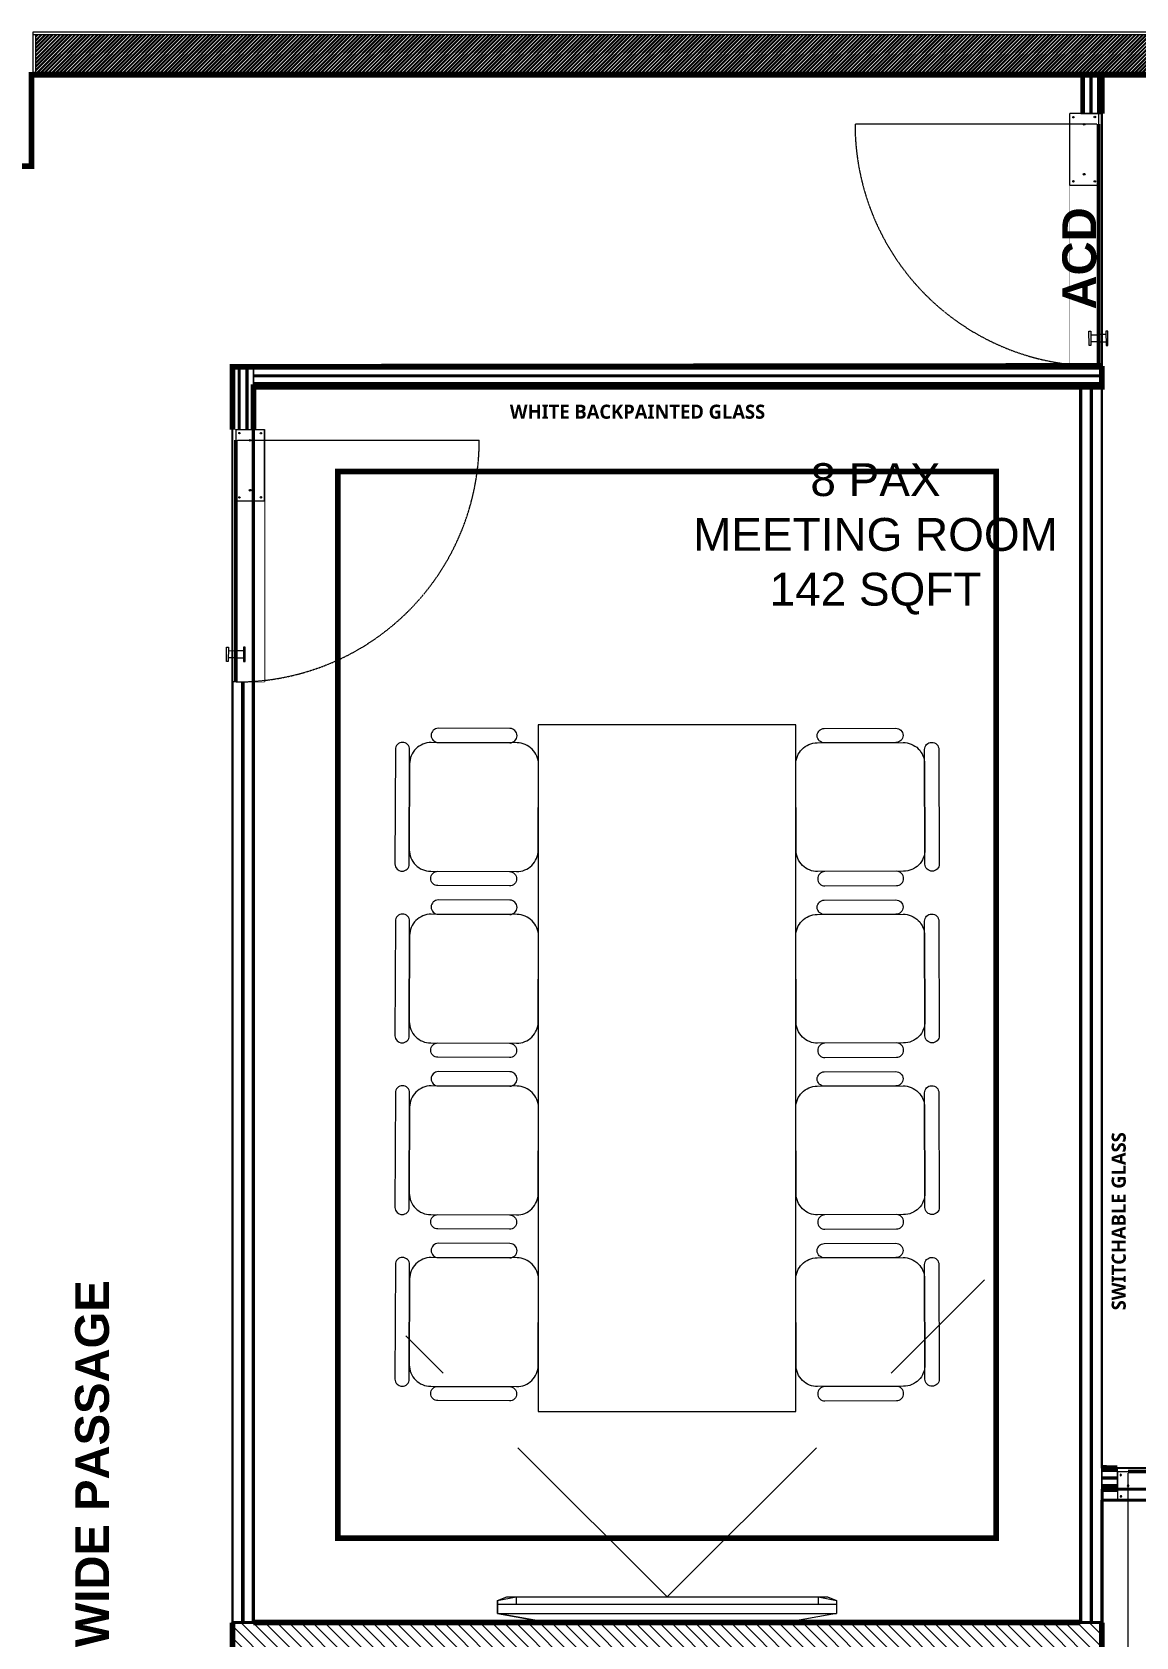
# Model space of a CAD drawing. Header units: millimetres. Extents: x -611 to 145041, y -2991 to 23772.
# Drawn here: x 59470 to 63389, y 9041 to 14743 of the extents above; entities that cross this region are included whole.
import ezdxf

# ---------------------------------------------------------------- set-up
doc = ezdxf.new("R2010")
doc.units = ezdxf.units.MM
doc.linetypes.add('DASHED', pattern=[0.75, 0.5, -0.25])
doc.linetypes.add('DASHED2', pattern=[0.375, 0.25, -0.125])
for name, color, linetype, lineweight in [('FS- CS PROFILE LT', 50, 'Continuous', 13), ('FS-CL-GYP', 30, 'Continuous', 40), ('FS-DOOR', 250, 'Continuous', 18), ('FS-DR GL-S', 250, 'Continuous', 18), ('FS-FIN-DSN-ACP', 20, 'Continuous', 40), ('FS-FUR-CSTM', 250, 'Continuous', 18), ('FS-PN-WHT GD', 250, 'Continuous', 18), ('FS-PT-GYP-75', 90, 'Continuous', 30), ('FS-WL-SIP-6', 10, 'Continuous', 40), ('PLANNER', 3, 'Continuous', 40)]:
    doc.layers.add(name, color=color, linetype=linetype, lineweight=lineweight)
for name, color, linetype, lineweight, true_color in [('FS-FIN-GL-CLD', 7, 'Continuous', 9, 0xd1ff47), ('FS-FLR-MDS 75', 7, 'Continuous', 9, 0x7f5f3f), ('FS-PLY-SUP', 7, 'Continuous', 20, 0xad0057), ('FS-PT-GL-S', 7, 'Continuous', 0, 0x25e9e6), ('FS-PT-GL-SWTCH', 7, 'Continuous', 25, 0x11b0ae)]:
    doc.layers.add(name, color=color, linetype=linetype, lineweight=lineweight, true_color=true_color)
for name, color, linetype in [('FS-FLR-CPP', 15, 'Continuous'), ('FS-FLR-LVT', 252, 'Continuous'), ('FS-FLR-TP C', 252, 'Continuous'), ('FS-TXT', 7, 'Continuous')]:
    doc.layers.add(name, color=color, linetype=linetype)
doc.layers.add('FS-WL-SIP-EX', color=7, linetype='Continuous', true_color=0x616161)
doc.styles.add('MtXpl_Stylus_BT', font='stylu.ttf')
doc.styles.add('NEW', font='trebuc.ttf', dxfattribs={"height": 250})
doc.styles.get("Standard").update_dxf_attribs({"font": 'arial.ttf'})

# ---------------------------------------------------------------- blocks, each defined once
blk = doc.blocks.new('GLASS FLOOR SPRING SINGLE LEAF1')
at = {"layer": 'FS-DR GL-S', "lineweight": 5, "ltscale": 10, "elevation": 0}
blk.add_lwpolyline([(100584.9, 67012.3), (101481.2, 67012.3), (101481.2, 67126.4), (100584.9, 67126.4)], close=True, dxfattribs=at)
at = {"lineweight": 5}
blk.add_wipeout([(100584.9, 67012.3), (100584.9, 67126.4), (101481.2, 67126.4), (101481.2, 67012.3), (100584.9, 67012.3), (100584.9, 67069.4)], dxfattribs=at).dxf.layer = 'FS-DR GL-S'
at = {"layer": 'FS-DR GL-S', "color": 252}
for p, q in [((100584.3, 67114.1), (100838.9, 67114.1)), ((100584.9, 67114.1), (100584.9, 67012.3)), ((100839.5, 67012.3), (100838.9, 67114.1)), ((101408.4, 67147.3), (101357.5, 67147.1)), ((101357.5, 67147.1), (101357.5, 67140.8)), ((101357.5, 67140.8), (101408.4, 67141)), ((101370.2, 67140.8), (101370.3, 67114)), ((101395.8, 67114.1), (101395.7, 67140.9)), ((101395.8, 67114.1), (101396.1, 67087.2)), ((101408.4, 67141), (101408.4, 67147.3)), ((101357.9, 67086.9), (101408.8, 67087.3)), ((101358, 67080.6), (101357.9, 67086.9)), ((101408.8, 67081), (101358, 67080.6)), ((101370.6, 67087), (101370.4, 67113.9)), ((101408.8, 67087.3), (101408.8, 67081)), ((100839.1, 67012.3), (100584.9, 67012.3))]:
    blk.add_line(p, q, dxfattribs=at)
at = {"layer": 'FS-DR GL-S'}
blk.add_line((101481.3, 67115.1), (101481.2, 67126.4), dxfattribs=at)
at = {"layer": 'FS-DR GL-S', "color": 252, "linetype": 'DASHED2', "ltscale": 6}
blk.add_line((100622.5, 67107.9), (100622.5, 66249.7), dxfattribs=at)
at = {"layer": 'FS-DR GL-S', "color": 5, "linetype": 'Continuous', "const_width": 12.9, "elevation": 0}
blk.add_lwpolyline([(100622.3, 67114.2), (101481.2, 67114.2)], dxfattribs=at)
at = {"layer": 'FS-DR GL-S', "color": 252}
for centre, radius in [((100597.1, 67101.3), 2.57), ((100622.9, 67063.5), 3.18), ((100800.3, 67063.5), 3.18), ((100826, 67101.3), 2.57), ((100597.7, 67025.3), 2.57), ((100825.4, 67025.3), 2.57)]:
    blk.add_circle(centre, radius, dxfattribs=at)
at = {"layer": 'FS-DR GL-S', "color": 252, "linetype": 'DASHED2', "ltscale": 6}
blk.add_arc((100622.1, 67108.9), 859.2, 270.0248, 0.2952, dxfattribs=at)
blk = doc.blocks.new('*U7')
at = {"layer": 'FS-PT-GYP-75', "lineweight": 5, "ltscale": 10}
h = blk.add_hatch(dxfattribs=at)
h.set_pattern_fill('PLAST', color=256, scale=110, angle=180)
h.set_pattern_definition([(180, (99205.722, 71797.91), (-3e-15, -27.5), []), (180, (99205.722, 71794.473), (-3e-15, -27.5), []), (180, (99205.722, 71791.035), (-3e-15, -27.5), [])])
h.paths.add_polyline_path([(99805.7, 71797.9), (99805.7, 71872.9), (96792.9, 71872.9), (96792.9, 71797.9)])
blk.add_lwpolyline([(96792.9, 71797.9), (99805.7, 71797.9), (99805.7, 71872.9), (96792.9, 71872.9)], close=True, dxfattribs=at)
blk = doc.blocks.new('*U8')
at = {"layer": 'FS-PT-GYP-75', "lineweight": 5, "ltscale": 10}
h = blk.add_hatch(dxfattribs=at)
h.set_pattern_fill('PLAST', color=256, scale=110, angle=180)
h.set_pattern_definition([(180, (97166.49, 71797.91), (-3e-15, -27.5), []), (180, (97166.49, 71794.473), (-3e-15, -27.5), []), (180, (97166.49, 71791.035), (-3e-15, -27.5), [])])
h.paths.add_polyline_path([(97392.9, 71797.9), (97392.9, 71872.9), (97166.5, 71872.9), (97166.5, 71797.9)])
blk.add_lwpolyline([(97166.5, 71797.9), (97392.9, 71797.9), (97392.9, 71872.9), (97166.5, 71872.9)], close=True, dxfattribs=at)
blk = doc.blocks.new('*U9')
at = {"layer": 'FS-PT-GYP-75', "lineweight": 5, "ltscale": 10}
h = blk.add_hatch(dxfattribs=at)
h.set_pattern_fill('PLAST', color=256, scale=110, angle=180)
h.set_pattern_definition([(180, (97077.764, 71797.91), (-3e-15, -27.5), []), (180, (97077.764, 71794.473), (-3e-15, -27.5), []), (180, (97077.764, 71791.035), (-3e-15, -27.5), [])])
h.paths.add_polyline_path([(97304.2, 71797.9), (97304.2, 71872.9), (97166.5, 71872.9), (97166.5, 71797.9)])
blk.add_lwpolyline([(97166.5, 71797.9), (97304.2, 71797.9), (97304.2, 71872.9), (97166.5, 71872.9)], close=True, dxfattribs=at)
blk = doc.blocks.new('*U77')
at = {"layer": 'FS-PT-GL-S', "color": 32, "linetype": 'ByBlock', "true_color": 0xcd6928}
blk.add_lwpolyline([(408832.8, -261895.8), (404442.7, -261895.8), (404442.7, -261970.8), (408832.8, -261970.8)], close=True, dxfattribs=at)
at = {"layer": 'FS-PT-GL-S', "color": 5, "const_width": 12.5}
blk.add_lwpolyline([(404442.7, -261933.3), (408832.8, -261933.3)], dxfattribs=at)
blk = doc.blocks.new('*U78')
at = {"layer": 'FS-PT-GL-S', "color": 32, "linetype": 'ByBlock', "true_color": 0xcd6928}
blk.add_lwpolyline([(407785.1, -261895.8), (404442.7, -261895.8), (404442.7, -261970.8), (407785.1, -261970.8)], close=True, dxfattribs=at)
at = {"layer": 'FS-PT-GL-S', "color": 5, "const_width": 12.5}
blk.add_lwpolyline([(404442.7, -261933.3), (407785.1, -261933.3)], dxfattribs=at)
blk = doc.blocks.new('*U16')
at = {"layer": 'FS-WL-SIP-6', "lineweight": 5, "ltscale": 10}
h = blk.add_hatch(dxfattribs=at)
h.set_pattern_fill('ANSI31', color=256, scale=240, angle=-90)
h.set_pattern_definition([(315, (-2737.386, 0), (21.2132034, 21.2132034), [])])
h.paths.add_polyline_path([(102244.8, 74198.2), (102244.8, 74048.2), (105332.4, 74048.2), (105332.4, 74198.2)])
h = blk.add_hatch(dxfattribs=at)
h.set_pattern_fill('ANSI31', color=256, scale=240, angle=-90)
h.set_pattern_definition([(315, (-20916.47, -2868.957), (21.2132034, 21.2132034), [])])
h.paths.add_polyline_path([(105332.4, 74048.2), (105182.4, 74048.2), (105182.4, 71547.5), (105332.4, 71547.5)])
at = {"layer": 'FS-WL-SIP-6'}
for p, q in [((102244.8, 74048.2), (102244.8, 74198.2)), ((105332.4, 74198.2), (102244.8, 74198.2)), ((105332.4, 74198.2), (105332.4, 74048.2)), ((105332.4, 74048.2), (102244.8, 74048.2))]:
    blk.add_line(p, q, dxfattribs=at)
blk.add_lwpolyline([(105332.4, 74198.2), (105332.4, 71547.5), (105182.4, 71547.5), (105182.4, 74048.2)], dxfattribs=at)
blk = doc.blocks.new('*U84')
at = {"layer": 'FS-DR GL-S', "lineweight": 5, "ltscale": 10, "elevation": 0}
blk.add_lwpolyline([(100584.9, 67240.5), (101481.2, 67240.5), (101481.2, 67126.4), (100584.9, 67126.4)], close=True, dxfattribs=at)
at = {"lineweight": 5}
blk.add_wipeout([(100584.9, 67240.5), (100584.9, 67126.4), (101481.2, 67126.4), (101481.2, 67240.5), (100584.9, 67240.5), (100584.9, 67183.4)], dxfattribs=at).dxf.layer = 'FS-DR GL-S'
at = {"layer": 'FS-DR GL-S', "color": 252, "linetype": 'DASHED2', "ltscale": 6}
blk.add_line((100622.5, 67144.9), (100622.5, 68003.2), dxfattribs=at)
at = {"layer": 'FS-DR GL-S', "color": 252}
for p, q in [((100584.9, 67138.8), (100584.9, 67240.5)), ((100839.1, 67240.5), (100584.9, 67240.5)), ((100839.5, 67240.5), (100838.9, 67138.8)), ((101358, 67172.3), (101357.9, 67165.9)), ((101408.8, 67171.9), (101358, 67172.3)), ((101408.8, 67165.5), (101408.8, 67171.9)), ((100584.3, 67138.8), (100838.9, 67138.8)), ((101357.9, 67165.9), (101408.8, 67165.5)), ((101370.2, 67112), (101370.3, 67138.9)), ((101370.6, 67165.8), (101370.4, 67139)), ((101395.8, 67138.8), (101395.7, 67111.9)), ((101395.8, 67138.8), (101396.1, 67165.6)), ((101357.5, 67105.7), (101357.5, 67112.1)), ((101357.5, 67112.1), (101408.4, 67111.8)), ((101408.4, 67105.5), (101357.5, 67105.7)), ((101408.4, 67111.8), (101408.4, 67105.5))]:
    blk.add_line(p, q, dxfattribs=at)
at = {"layer": 'FS-DR GL-S'}
blk.add_line((101481.3, 67137.7), (101481.2, 67126.4), dxfattribs=at)
at = {"layer": 'FS-DR GL-S', "color": 5, "linetype": 'Continuous', "const_width": 12.9, "elevation": 0}
blk.add_lwpolyline([(100622.3, 67138.6), (101481.2, 67138.6)], dxfattribs=at)
at = {"layer": 'FS-DR GL-S', "color": 252}
for centre, radius in [((100597.7, 67227.6), 2.57), ((100825.4, 67227.6), 2.57), ((100622.9, 67189.3), 3.18), ((100800.3, 67189.3), 3.18), ((100597.1, 67151.5), 2.57), ((100826, 67151.5), 2.57)]:
    blk.add_circle(centre, radius, dxfattribs=at)
at = {"layer": 'FS-DR GL-S', "color": 252, "linetype": 'DASHED2', "ltscale": 6}
blk.add_arc((100622.1, 67144), 859.2, 359.7048, 89.9752, dxfattribs=at)
blk = doc.blocks.new('*U24')
at = {"layer": 'FS-PT-GYP-75', "lineweight": 5, "ltscale": 10}
h = blk.add_hatch(dxfattribs=at)
h.set_pattern_fill('PLAST', color=256, scale=110, angle=180)
h.set_pattern_definition([(180, (96333.25, 71797.91), (-3e-15, -27.5), []), (180, (96333.25, 71794.473), (-3e-15, -27.5), []), (180, (96333.25, 71791.035), (-3e-15, -27.5), [])])
h.paths.add_polyline_path([(96835.5, 71872.9), (96835.5, 71797.9), (96890.7, 71797.9), (96890.7, 71872.9)])
blk.add_lwpolyline([(96835.5, 71797.9), (96890.7, 71797.9), (96890.7, 71872.9), (96835.5, 71872.9)], close=True, dxfattribs=at)
blk = doc.blocks.new('*U39')
at = {"color": 5}
for points in [[(2, 2), (14, 2, 0.414214), (17, 5), (17, 17, 0.414214), (14, 20), (2, 20, 0.414214), (-1, 17), (-1, 5, 0.414214)], [(-3, 16), (-3, 6, 0.414214), (-2, 5), (-2, 5, 0.414214), (-1, 6), (-1, 16, 0.414214), (-2, 17), (-2, 17, 0.414214)], [(19, 16), (19, 6, -0.414214), (18, 5), (18, 5, -0.414214), (17, 6), (17, 16, -0.414214), (18, 17), (18, 17, -0.414214)], [(0, 0), (16, 0, 0.414214), (17, 1), (17, 1, 0.414214), (16, 2), (0, 2, 0.414214), (-1, 1, 0.414214)]]:
    blk.add_lwpolyline(points, format="xyb", close=True, dxfattribs=at)
blk = doc.blocks.new('*U82')
at = {"layer": 'FS-FUR-CSTM', "ltscale": 10}
blk.add_lwpolyline([(31974.68, 46321.93), (32070.68, 46321.93), (32070.68, 46357.93), (31974.68, 46357.93)], close=True, dxfattribs=at)
at = {"layer": 'FS-FUR-CSTM', "xscale": -1, "rotation": 180.2066509215446}
for p in [(31978.14, 46377.9), (32002.14, 46377.9), (32026.14, 46377.9), (32050.14, 46377.9)]:
    blk.add_blockref('*U39', p, dxfattribs=at)
at = {"layer": 'FS-FUR-CSTM', "rotation": 359.7933490784554}
for p in [(31978.14, 46301.96), (32002.14, 46301.96), (32026.14, 46301.96), (32050.14, 46301.96)]:
    blk.add_blockref('*U39', p, dxfattribs=at)
blk = doc.blocks.new('TV SCREEN')
at = {"layer": 'FS-PN-WHT GD', "color": 30, "true_color": 0xf26722}
for p, q in [((65022.8, -12618.8), (64844, -12651.6)), ((64844, -12651.6), (65022.8, -12618.8)), ((64844, -12651.6), (64844, -12697.2)), ((64844, -12697.2), (64844, -12651.6)), ((64844, -12651.6), (66047.7, -12651.6)), ((65868.9, -12618.8), (65022.8, -12618.8)), ((65022.8, -12618.8), (65868.9, -12618.8)), ((66047.7, -12651.6), (65868.9, -12618.8)), ((66047.7, -12651.6), (65868.9, -12618.8)), ((66047.7, -12697), (66047.7, -12651.6)), ((66047.7, -12697), (66047.7, -12651.6)), ((64844, -12684.4), (66047.7, -12684.3)), ((64844, -12697.2), (64876.1, -12709.8)), ((64844, -12697.2), (64909.4, -12709.9)), ((64876.1, -12709.8), (64909.4, -12709.9)), ((64909.4, -12709.9), (64909.4, -12684.4)), ((64909.4, -12709.9), (65982.3, -12709.8)), ((64909.4, -12709.9), (65982.3, -12709.8)), ((65982.3, -12709.8), (65982.3, -12684.3)), ((65982.3, -12709.8), (66047.7, -12697)), ((65982.3, -12709.8), (66015.7, -12709.7)), ((66015.7, -12709.7), (66047.7, -12697))]:
    blk.add_line(p, q, dxfattribs=at)
at = {"layer": 'FS-PN-WHT GD', "color": 8, "linetype": 'DASHED', "ltscale": 1500}
for q in [(64518.2, -13637.6), (66572.7, -13836.7)]:
    blk.add_line((65445.9, -12709.9), q, dxfattribs=at)
blk = doc.blocks.new('MEETING ROOM 8 PAX')
at = {"layer": 'PLANNER'}
blk.add_lwpolyline([(60255.7, 13481.7), (63193.3, 13481.7), (63193.3, 9091.5), (60255.7, 9091.5)], close=True, dxfattribs=at)
blk = doc.blocks.new('ENCLOSED CABIN')
at = {"layer": 'PLANNER'}
blk.add_lwpolyline([(63269.4, 9565.8), (69220.8, 9565.8), (69220.8, 6440.7), (63269.4, 6440.7)], close=True, dxfattribs=at)
blk = doc.blocks.new('*U69')
at = {"layer": 'FS-WL-SIP-EX', "lineweight": 5, "ltscale": 10}
h = blk.add_hatch(dxfattribs=at)
h.set_pattern_fill('ANSI32', color=256, scale=25)
h.set_pattern_definition([(45, (7950.539, -52), (-6.6291261, 6.6291261), []), (45, (7954.959, -52), (-6.6291261, 6.6291261), [])])
h.paths.add_polyline_path([(104976.5, 76500), (104976.5, 76632), (92650.9, 76632), (92650.9, 76500)])
for p, q in [((92640.9, 76642), (92640.9, 76490)), ((104986.5, 76642), (92640.9, 76642)), ((104986.5, 76632), (92640.9, 76632)), ((92650.9, 76632), (92650.9, 76500)), ((92640.9, 76500), (104986.5, 76500)), ((92640.9, 76490), (104986.5, 76490))]:
    blk.add_line(p, q, dxfattribs=at)

msp = doc.modelspace()

# ---------------------------------------------------------------- linework, layer by layer
at = {"layer": 'FS-FIN-DSN-ACP', "const_width": 20}
msp.add_lwpolyline([(60255.7, 9091.5), (63192.2, 9091.5)], dxfattribs=at)
at = {"layer": 'FS-FIN-GL-CLD', "ltscale": 10, "const_width": 10}
for points in [[(60255.7, 13481.7), (63117.4, 13482)], [(63268.3, 6440.7), (63269.4, 9565.8)]]:
    msp.add_lwpolyline(points, dxfattribs=at)
at = {"layer": 'FS-FLR-MDS 75', "ltscale": 10, "const_width": 20}
msp.add_lwpolyline([(60180.7, 9091.5), (60180.7, 8941.5)], dxfattribs=at)
at = {"layer": 'FS-PLY-SUP', "ltscale": 10, "const_width": 18}
msp.add_lwpolyline([(60255.7, 13481.7), (63193.3, 13481.7)], dxfattribs=at)

# ---------------------------------------------------------------- block references
at = {"layer": 'FS-DOOR', "lineweight": 5, "rotation": 270}
msp.add_blockref('GLASS FLOOR SPRING SINGLE LEAF1', (-3857.9, 115037.9), dxfattribs=at)
at = {"layer": 'FS-FUR-CSTM', "lineweight": 5, "xscale": 25.41666666666667, "yscale": 25.41666666666667, "zscale": 25.41666666666667, "rotation": 270.0000001896145}
msp.add_blockref('*U82', (-1116082, 824971.2), dxfattribs=at)
at = {"layer": 'FS-PN-WHT GD', "xscale": -1, "rotation": 180}
msp.add_blockref('TV SCREEN', (-3721.3, -3527.3), dxfattribs=at)
at = {"layer": 'FS-PT-GL-S', "rotation": 270}
msp.add_blockref('*U78', (322151.5, 416876.6), dxfattribs=at)
at = {"layer": 'FS-PT-GL-SWTCH', "rotation": 270}
msp.add_blockref('*U77', (325164.1, 417924.3), dxfattribs=at)
at = {"layer": 'FS-PT-GYP-75', "rotation": 90}
msp.add_blockref('*U8', (132053.6, -83836.3), dxfattribs=at)
at = {"layer": 'FS-WL-SIP-6'}
msp.add_blockref('*U16', (-42064.1, -65106.7), dxfattribs=at)
at = {"layer": 'FS-WL-SIP-EX', "lineweight": 5, "ltscale": 10}
msp.add_blockref('*U69', (-33169.1, -61899.4), dxfattribs=at)

# ---------------------------------------------------------------- texts
at = {"layer": 'FS-TXT', "lineweight": 0, "insert": (61619.4, 13393.6), "char_height": 50, "width": 2148.173, "attachment_point": 5, "style": 'NEW'}
msp.add_mtext('{\\fTrebuchet MS|b1|i0|c0|p34;\\C1;\\c240;WHITE BACKPAINTED GLASS}', dxfattribs=at)
at = {"layer": 'FS-TXT', "insert": (61582.2, 13210.9), "char_height": 116.737, "attachment_point": 1}
msp.add_mtext_dynamic_manual_height_columns('\\pxqc;8 PAX^JMEETING ROOM^J142 SQFT', width=1764.614, gutter_width=947.8, heights=[0], dxfattribs=at)
at = {"layer": 'FS-TXT', "lineweight": 0, "insert": (63328.5, 11420.5), "char_height": 50, "width": 2439.217, "attachment_point": 5, "rotation": 90, "style": 'NEW'}
msp.add_mtext('\\pxqd;{\\fTrebuchet MS|b1|i0|c0|p34;\\C1;\\c240;SWITCHABLE GLASS}', dxfattribs=at)
at = {"layer": 'FS-TXT', "color": 244, "true_color": 0x991b1e, "insert": (59744.2, 11145.9, -0.1), "char_height": 120, "width": 5122.981, "attachment_point": 8, "rotation": 90, "style": 'MtXpl_Stylus_BT'}
msp.add_mtext('\\pxqd,t10,28;{\\fSwis721 LtEx BT|b1|i0|c0|p34;\\C1;1050 WIDE PASSAGE}', dxfattribs=at)

# ---------------------------------------------------------------- next in the draw order: linework, layer by layer
at = {"layer": 'FS-FLR-MDS 75', "ltscale": 10, "const_width": 20}
msp.add_lwpolyline([(63268.5, 14452.9), (63268.5, 14590.8)], dxfattribs=at)
at = {"layer": 'FS-FLR-TP C'}
msp.add_lwpolyline([(60180.7, 13556.7), (60180.7, 8191.5), (59130.9, 8191.5), (59130.9, 14267.1), (59470.4, 14266.2), (59470.4, 14590.7), (71820.4, 14590.7), (71820.4, 14266.2), (74971.3, 14266.2), (74968.3, 7540.7), (74019.8, 7540.7), (74019.8, 13240.7), (64218.5, 13240.7), (64218.5, 9640.8), (63268.5, 9640.7), (63268.3, 13556.7), (60180.7, 13556.7)], dxfattribs=at)

# ---------------------------------------------------------------- next in the draw order: block references
at = {"layer": 'FS-PT-GYP-75', "rotation": 90}
msp.add_blockref('*U9', (135066.4, -82713.5), dxfattribs=at)
at = {"layer": 'FS-PT-GYP-75'}
msp.add_blockref('*U7', (-36537.2, -58316.3), dxfattribs=at)

# ---------------------------------------------------------------- next in the draw order: texts
at = {"layer": 'FS-TXT', "color": 244, "true_color": 0x991b1e, "insert": (63249.8, 13938.5, -0.1), "char_height": 120, "attachment_point": 8, "rotation": 90, "style": 'MtXpl_Stylus_BT'}
msp.add_mtext('\\pxqd,t10,28;{\\fSwis721 LtEx BT|b1|i0|c0|p34;\\C1;ACD}', dxfattribs=at)

# ---------------------------------------------------------------- next in the draw order: block references
at = {"layer": 'FS-DOOR', "lineweight": 5, "rotation": 270}
msp.add_blockref('*U84', (-6945.7, 113915.1), dxfattribs=at)
at = {"layer": 'FS-DOOR', "lineweight": 5, "xscale": -1, "rotation": 180}
msp.add_blockref('*U84', (-37261.4, 76767.2), dxfattribs=at)

# ---------------------------------------------------------------- next in the draw order: linework, layer by layer
at = {"layer": 'FS- CS PROFILE LT', "lineweight": 5, "ltscale": 10, "const_width": 20}
msp.add_lwpolyline([(60555.7, 9391.5), (62893.3, 9391.5), (62893.3, 13181.7), (60555.7, 13181.7)], close=True, dxfattribs=at)
at = {"layer": 'FS-CL-GYP'}
for points in [[(60254.6, 13481.7), (63192.2, 13481.7), (63192.2, 9091.5), (60254.6, 9091.5)], [(63268.3, 9526.7), (69220.8, 9526.7), (69220.8, 6439.6), (63268.3, 6439.6)]]:
    msp.add_lwpolyline(points, close=True, dxfattribs=at)
at = {"layer": 'FS-FLR-CPP'}
msp.add_lwpolyline([(59130.9, 8191.5), (59130.9, 14267.1), (59467.4, 14267.1), (59467.4, 14590.7), (71820.4, 14590.7), (71820.4, 14266.2), (73517.9, 14266.2), (73527.9, 14600.7), (74968.3, 14590.7), (74957.2, 6430.7), (73517.9, 6441.3), (73517.9, 6765.1), (71817.1, 6765.1), (71817.4, 6450.4), (63269.5, 6440.7), (63268.3, 9091.5), (60180.7, 9091.5), (60173.9, 8191.5)], close=True, dxfattribs=at)
for points in [[(63268.3, 14590.7), (63268.3, 13556.7), (63268.5, 9640.7), (64218.5, 9640.8), (64218.5, 13240.7), (74020, 13240.7)], [(64218.7, 13240.7), (64218.7, 9640.8), (63268.7, 9640.7), (63268.5, 13556.7), (60180.9, 13556.7)]]:
    msp.add_lwpolyline(points, dxfattribs=at)
at = {"layer": 'FS-FLR-LVT'}
msp.add_lwpolyline([(63268.3, 14590.7), (59470.4, 14590.7), (59470.4, 14266.2), (59130.9, 14267.1), (59130.9, 8191.5), (60180.7, 8191.5), (60180.7, 13556.7), (63268.3, 13556.7)], close=True, dxfattribs=at)
at = {"layer": 'FS-FLR-MDS 75', "ltscale": 10, "const_width": 20}
for points in [[(73517.9, 14266.2), (71817.4, 14266.2), (71817.4, 14590.7), (59467.4, 14590.7), (59467.4, 14266.2), (57767, 14266.2), (57767, 14590.8), (55269.4, 14590.8), (55269.4, 12940.7)], [(63268.5, 13556.7), (60180.7, 13553.4), (60180.7, 13330.2)], [(63268.5, 13556.7), (63268.5, 13481.7), (60255.7, 13481.7), (60255.7, 13330.2)], [(63268.3, 9640.8), (63323.6, 9640.7)], [(63268.3, 9565.8), (63323.6, 9565.7)], [(63268.3, 9091.5), (63268.3, 6440.7), (70757.2, 6440.7)]]:
    msp.add_lwpolyline(points, dxfattribs=at)

# ---------------------------------------------------------------- next in the draw order: block references
at = {"layer": 'FS-PT-GYP-75', "rotation": 180}
msp.add_blockref('*U24', (160159, 81438.7), dxfattribs=at)
at = {"layer": 'PLANNER'}
for name in ['MEETING ROOM 8 PAX', 'ENCLOSED CABIN']:
    msp.add_blockref(name, (0, 0), dxfattribs=at)

doc.saveas('drawing.dxf')
